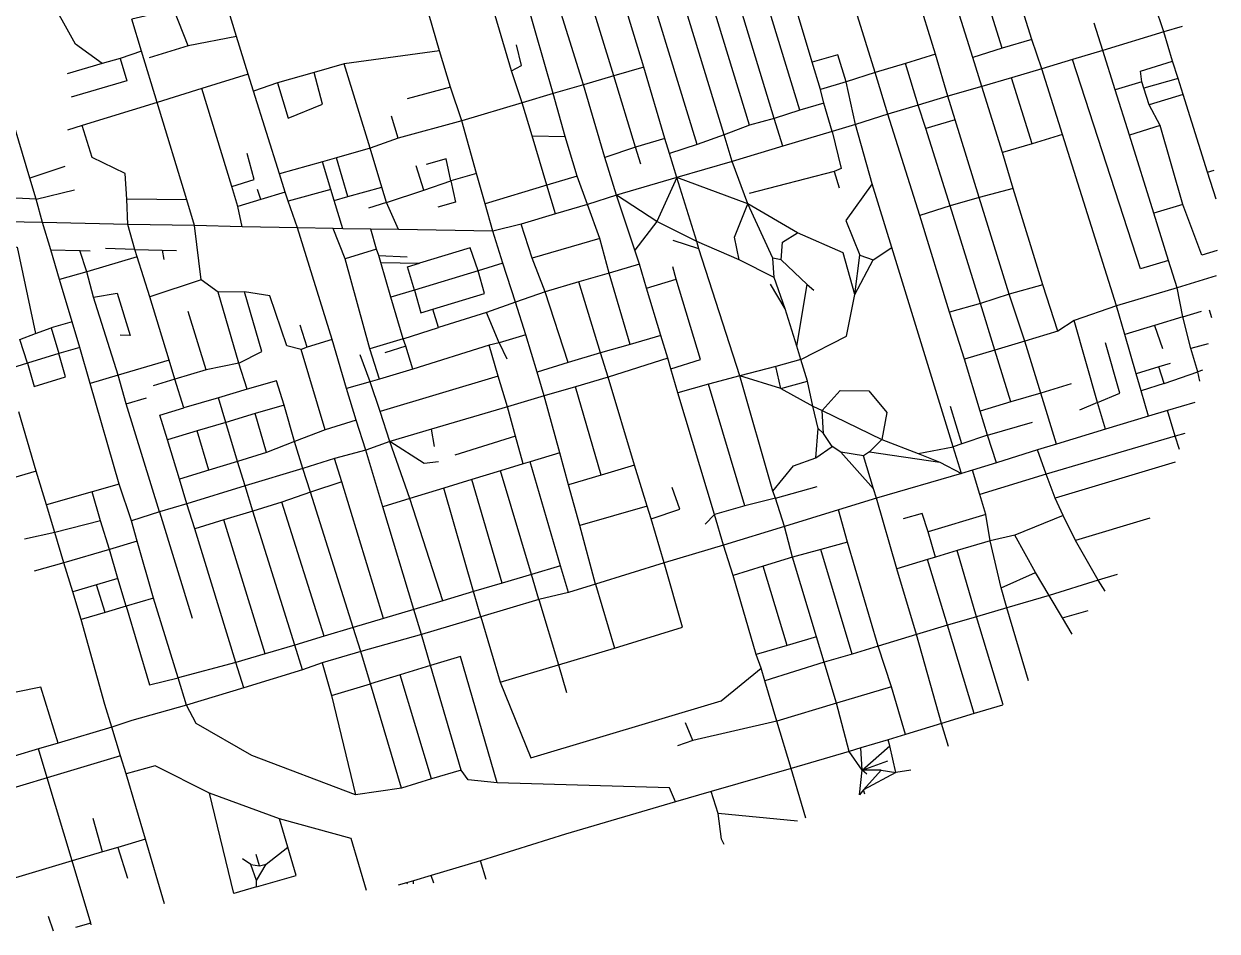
# Model space of a CAD drawing. Header units: metres. Extents: x 624640 to 628529, y 4832955 to 4835276.
# Drawn here: x 626597 to 628529, y 4833005 to 4834474 of the extents above; entities that cross this region are included whole.
import ezdxf

# ---------------------------------------------------------------- set-up
doc = ezdxf.new("R2010")
doc.units = ezdxf.units.M

msp = doc.modelspace()

# ---------------------------------------------------------------- linework, layer by layer
at = {"layer": 'ROADS'}
for points in [[(628181.1, 4834434.1), (628068.7, 4834793.8)], [(627771.7, 4834309.7), (627641.8, 4834735)], [(627811.7, 4834320.6), (627688.8, 4834725.3)], [(627853.4, 4834334), (627736.8, 4834715.6)], [(627730.6, 4834294.1), (627625.5, 4834638.3)], [(627600.8, 4834403.8), (627536.3, 4834616.1)], [(627687.1, 4834278.2), (627580.8, 4834625.2)], [(628229, 4834448.5), (628173, 4834627.2)], [(627552.3, 4834389.5), (627486, 4834605.6)], [(628133.3, 4834419.5), (628077.6, 4834596.1)], [(627873.5, 4834411.5), (627824.1, 4834576)], [(626724.2, 4834409.4), (626681, 4834440.7), (626635.6, 4834522.7)], [(627503.2, 4834375), (627453.5, 4834534.3)], [(628072.9, 4834424.4), (628042.2, 4834524.3)], [(626863.2, 4834438.3), (626839.9, 4834496.8), (626772.1, 4834481.1)], [(626941.6, 4834453.2), (626925.4, 4834506.2)], [(627386.4, 4834397.5), (627352.9, 4834510.9)], [(627454.3, 4834361), (627410.4, 4834513.4)], [(628442.4, 4834460.8), (628428.1, 4834504.2)], [(626787.8, 4834429.3), (626772.1, 4834481.1)], [(627270.3, 4834430), (627253.3, 4834488)], [(627975.1, 4834394.8), (627944.2, 4834495.2)], [(626606.7, 4834223.9), (626532.6, 4834472.4)], [(628343.8, 4834430.8), (628329.8, 4834474.9)], [(628442.4, 4834460.8), (628343.8, 4834430.8)], [(628472, 4834469.3), (628442.4, 4834460.8)], [(628456.8, 4834413.5), (628442.4, 4834460.8)], [(626863.2, 4834438.3), (626800.2, 4834418.8)], [(626941.6, 4834453.2), (626863.2, 4834438.3)], [(626960.5, 4834392.3), (626941.6, 4834453.2)], [(627386.4, 4834397.5), (627402.6, 4834406.3), (627394.9, 4834439.8)], [(628229, 4834448.5), (628181.1, 4834434.1)], [(628245, 4834401), (628229, 4834448.5)], [(626787.8, 4834429.3), (626752.9, 4834417.8)], [(626813.3, 4834346.6), (626787.8, 4834429.3)], [(627270.3, 4834430), (627115.8, 4834409)], [(627288, 4834371), (627270.3, 4834430)], [(627928.3, 4834380.1), (627914.7, 4834423.4), (627873.5, 4834411.5)], [(628072.9, 4834424.4), (628024.5, 4834409.8)], [(628092.7, 4834356.9), (628072.9, 4834424.4)], [(628181.1, 4834434.1), (628133.3, 4834419.5)], [(628147.7, 4834372.5), (628133.3, 4834419.5)], [(628343.8, 4834430.8), (628294.5, 4834415.9)], [(628363.7, 4834366.8), (628343.8, 4834430.8)], [(626724.2, 4834409.4), (626667.5, 4834392.8)], [(626752.9, 4834417.8), (626764, 4834381.3), (626674, 4834355.3)], [(626752.9, 4834417.8), (626724.2, 4834409.4)], [(627115.8, 4834409), (627067.3, 4834395.1)], [(627158.1, 4834272.6), (627115.8, 4834409)], [(627600.8, 4834403.8), (627552.3, 4834389.5)], [(627634.9, 4834287.9), (627600.8, 4834403.8)], [(627886.7, 4834367.4), (627873.5, 4834411.5)], [(628024.5, 4834409.8), (627975.1, 4834394.8)], [(628045, 4834342.3), (628024.5, 4834409.8)], [(628245, 4834401), (628195.9, 4834386.2)], [(628294.5, 4834415.9), (628245, 4834401)], [(628278.4, 4834294.7), (628245, 4834401)], [(628450.4, 4834090.6), (628404.7, 4834077.2), (628294.5, 4834415.9)], [(628407.2, 4834380), (628404.9, 4834396.9), (628456.8, 4834413.5)], [(628465.6, 4834385.5), (628456.8, 4834413.5)], [(626960.5, 4834392.3), (626885.6, 4834369.1)], [(626969.1, 4834364.5), (626960.5, 4834392.3)], [(627007.6, 4834378), (627025, 4834320.8), (627080.9, 4834343.5), (627067.3, 4834395.1)], [(627067.3, 4834395.1), (627007.6, 4834378)], [(627403.9, 4834345.7), (627386.4, 4834397.5)], [(627552.3, 4834389.5), (627503.2, 4834375)], [(627587.5, 4834274), (627552.3, 4834389.5)], [(627928.3, 4834380.1), (627886.7, 4834367.4)], [(627975.1, 4834394.8), (627928.3, 4834380.1)], [(627943.6, 4834310.9), (627928.3, 4834380.1)], [(627995.7, 4834327.4), (627975.1, 4834394.8)], [(628195.9, 4834386.2), (628147.7, 4834372.5)], [(628229.4, 4834279.8), (628195.9, 4834386.2)], [(628407.2, 4834380), (628363.7, 4834366.8)], [(628410.1, 4834369.8), (628407.2, 4834380)], [(628465.6, 4834385.5), (628410.1, 4834369.8)], [(628474, 4834359.2), (628465.6, 4834385.5)], [(626885.6, 4834369.1), (626813.3, 4834346.6)], [(626933.7, 4834210.6), (626885.6, 4834369.1)], [(627007.6, 4834378), (626969.1, 4834364.5)], [(627010.9, 4834230.8), (626969.1, 4834364.5)], [(627288, 4834371), (627217.7, 4834352.3)], [(627306.4, 4834316.9), (627288, 4834371)], [(627454.3, 4834361), (627403.9, 4834345.7)], [(627503.2, 4834375), (627454.3, 4834361)], [(627473.7, 4834291.2), (627454.3, 4834361)], [(627537.5, 4834257.3), (627503.2, 4834375)], [(627892.3, 4834345.3), (627886.7, 4834367.4)], [(628147.7, 4834372.5), (628092.7, 4834356.9)], [(628181.4, 4834265.4), (628147.7, 4834372.5)], [(628387.2, 4834293.7), (628363.7, 4834366.8)], [(628419.1, 4834342.8), (628410.1, 4834369.8)], [(626813.3, 4834346.6), (626691.4, 4834309.1)], [(626861.2, 4834189.1), (626813.3, 4834346.6)], [(627403.9, 4834345.7), (627306.4, 4834316.9)], [(627419.8, 4834292.7), (627403.9, 4834345.7)], [(627892.3, 4834345.3), (627853.4, 4834334)], [(627905.6, 4834299.5), (627892.3, 4834345.3)], [(628045, 4834342.3), (627995.7, 4834327.4)], [(628092.7, 4834356.9), (628045, 4834342.3)], [(628057.2, 4834304.3), (628045, 4834342.3)], [(628104.9, 4834318.5), (628092.7, 4834356.9)], [(628474, 4834359.2), (628419.1, 4834342.8)], [(628436.8, 4834309.3), (628419.1, 4834342.8)], [(628513.5, 4834233.6), (628474, 4834359.2)], [(627203.1, 4834288.7), (627192.4, 4834324.1)], [(627853.4, 4834334), (627811.7, 4834320.6)], [(627995.7, 4834327.4), (627943.6, 4834310.9)], [(628047.5, 4834163.5), (627995.7, 4834327.4)], [(626691.4, 4834309.1), (626667.8, 4834301.6)], [(626763.9, 4834189.8), (626761.2, 4834231.3), (626707.9, 4834257.4), (626691.4, 4834309.1)], [(627306.4, 4834316.9), (627203.1, 4834288.7)], [(627329.9, 4834231.5), (627306.4, 4834316.9)], [(627771.7, 4834309.7), (627730.6, 4834294.1)], [(627811.7, 4834320.6), (627771.7, 4834309.7)], [(627825.7, 4834275.6), (627811.7, 4834320.6)], [(627943.6, 4834310.9), (627905.6, 4834299.5)], [(627970.3, 4834214.8), (627943.6, 4834310.9)], [(628104.9, 4834318.5), (628057.2, 4834304.3)], [(628096.8, 4834179), (628057.2, 4834304.3)], [(628143.9, 4834192.6), (628104.9, 4834318.5)], [(628436.8, 4834309.3), (628387.2, 4834293.7)], [(628473.5, 4834181.1), (628436.8, 4834309.3)], [(627203.1, 4834288.7), (627158.1, 4834272.6)], [(627443.7, 4834212.5), (627419.8, 4834292.7)], [(627419.8, 4834292.7), (627473.7, 4834291.2)], [(627492.9, 4834227.3), (627473.7, 4834291.2)], [(627634.9, 4834287.9), (627587.5, 4834274)], [(627642.3, 4834264), (627634.9, 4834287.9)], [(627730.6, 4834294.1), (627687.1, 4834278.2)], [(627743.6, 4834251.2), (627730.6, 4834294.1)], [(627905.6, 4834299.5), (627825.7, 4834275.6)], [(627905.6, 4834299.5), (627920.4, 4834239.5), (627908.8, 4834234.8)], [(628278.4, 4834294.7), (628229.4, 4834279.8)], [(628365.7, 4834017.3), (628278.4, 4834294.7)], [(628426.4, 4834167.2), (628387.2, 4834293.7)], [(627158.1, 4834272.6), (627103.2, 4834256.7)], [(627176.5, 4834209.6), (627158.1, 4834272.6)], [(627587.5, 4834274), (627537.5, 4834257.3)], [(627596, 4834246.4), (627587.5, 4834274)], [(627687.1, 4834278.2), (627642.3, 4834264)], [(627825.7, 4834275.6), (627743.6, 4834251.2)], [(628229.4, 4834279.8), (628181.4, 4834265.4)], [(628198.5, 4834207.1), (628181.4, 4834265.4)], [(626933.7, 4834210.6), (626970.2, 4834221.6), (626958.5, 4834263.7)], [(627080.5, 4834250.3), (627010.9, 4834230.8)], [(627103.2, 4834256.7), (627080.5, 4834250.3)], [(627094.3, 4834205.7), (627080.5, 4834250.3)], [(627121.6, 4834194.2), (627103.2, 4834256.7)], [(627288.6, 4834219.7), (627280.6, 4834255), (627248.7, 4834246.3)], [(627556.6, 4834196.4), (627537.5, 4834257.3)], [(627654.3, 4834225.3), (627642.3, 4834264)], [(627743.6, 4834251.2), (627654.3, 4834225.3)], [(627769.3, 4834182.4), (627743.6, 4834251.2)], [(626663.7, 4834242.8), (626606.7, 4834223.9)], [(627020.1, 4834201.3), (627010.9, 4834230.8)], [(627244.6, 4834204.6), (627232.2, 4834243.8)], [(627329.9, 4834231.5), (627288.6, 4834219.7)], [(627343.9, 4834182.3), (627329.9, 4834231.5)], [(627492.9, 4834227.3), (627443.7, 4834212.5)], [(627509.8, 4834181.5), (627492.9, 4834227.3)], [(627908.8, 4834234.8), (627771.5, 4834199)], [(627908.8, 4834234.8), (627916.8, 4834208.4)], [(628513.5, 4834233.6), (628524, 4834236.7)], [(628527.1, 4834190.1), (628513.5, 4834233.6)], [(626617, 4834189.9), (626606.7, 4834223.9)], [(626943.8, 4834178.1), (626933.7, 4834210.6)], [(627121.6, 4834194.2), (627176.5, 4834209.6)], [(627184.4, 4834184.4), (627176.5, 4834209.6)], [(627244.6, 4834204.6), (627288.6, 4834219.7)], [(627288.6, 4834219.7), (627295.7, 4834185.1), (627267.6, 4834177)], [(627443.7, 4834212.5), (627343.9, 4834182.3)], [(627457.6, 4834166.3), (627443.7, 4834212.5)], [(627654.3, 4834225.3), (627556.6, 4834196.4)], [(627654.3, 4834225.3), (627622.1, 4834153.8)], [(627686.5, 4834121.3), (627654.3, 4834225.3)], [(627769.3, 4834182.4), (627654.3, 4834225.3)], [(627970.3, 4834214.8), (627927.9, 4834155.2), (627950.6, 4834099.3)], [(628002.5, 4834111.6), (627970.3, 4834214.8)], [(628198.5, 4834207.1), (628143.9, 4834192.6)], [(628246.9, 4834051.3), (628198.5, 4834207.1)], [(626617, 4834189.9), (626484.7, 4834196.6)], [(626617, 4834189.9), (626679.2, 4834205.2)], [(626627.4, 4834152.1), (626617, 4834189.9)], [(626861.2, 4834189.1), (626763.9, 4834189.8)], [(626765.7, 4834149.1), (626763.9, 4834189.8)], [(626873.5, 4834147.6), (626861.2, 4834189.1)], [(626980.8, 4834189.2), (626943.8, 4834178.1)], [(626980.8, 4834189.2), (626975.7, 4834205.7)], [(627020.1, 4834201.3), (626980.8, 4834189.2)], [(627025.2, 4834186.5), (627020.1, 4834201.3)], [(627094.3, 4834205.7), (627025.2, 4834186.5)], [(627099.4, 4834187.9), (627094.3, 4834205.7)], [(627099.4, 4834187.9), (627121.6, 4834194.2)], [(627113.4, 4834142.2), (627099.4, 4834187.9)], [(627184.4, 4834184.4), (627244.6, 4834204.6)], [(627556.6, 4834196.4), (627509.8, 4834181.5)], [(627586.1, 4834107.3), (627556.6, 4834196.4)], [(627622.1, 4834153.8), (627556.6, 4834196.4)], [(628143.9, 4834192.6), (628096.8, 4834179)], [(628192.2, 4834036.2), (628143.9, 4834192.6)], [(626950.8, 4834145.3), (626943.8, 4834178.1)], [(627040.4, 4834143.5), (627025.2, 4834186.5)], [(627184.4, 4834184.4), (627155, 4834175.3)], [(627203.8, 4834140.7), (627184.4, 4834184.4)], [(627356.5, 4834138), (627343.9, 4834182.3)], [(627509.8, 4834181.5), (627457.6, 4834166.3)], [(627529.4, 4834126.6), (627509.8, 4834181.5)], [(627755, 4834091.9), (627747.8, 4834128.6), (627769.3, 4834182.4)], [(627809.4, 4834094.3), (627769.3, 4834182.4)], [(627849.4, 4834135.5), (627769.3, 4834182.4)], [(628096.8, 4834179), (628047.5, 4834163.5)], [(628145.6, 4834021.2), (628096.8, 4834179)], [(628473.5, 4834181.1), (628426.4, 4834167.2)], [(628528.9, 4834106.8), (628504, 4834099.5), (628473.5, 4834181.1)], [(626627.4, 4834152.1), (626538.4, 4834153.9)], [(626640.9, 4834108.2), (626627.4, 4834152.1)], [(626765.7, 4834149.1), (626627.4, 4834152.1)], [(626873.5, 4834147.6), (626765.7, 4834149.1)], [(626777.1, 4834108.7), (626765.7, 4834149.1)], [(627402.3, 4834149.5), (627356.5, 4834138)], [(627457.6, 4834166.3), (627402.3, 4834149.5)], [(627420.3, 4834094.4), (627402.3, 4834149.5)], [(627622.1, 4834153.8), (627586.1, 4834107.3)], [(627686.5, 4834121.3), (627622.1, 4834153.8)], [(628095.7, 4834006.9), (628047.5, 4834163.5)], [(628450.4, 4834090.6), (628426.4, 4834167.2)], [(626884.2, 4834059.2), (626873.5, 4834147.6)], [(626950.8, 4834145.3), (626873.5, 4834147.6)], [(627040.4, 4834143.5), (626950.8, 4834145.3)], [(627096.1, 4833962.9), (627040.4, 4834143.5)], [(627098, 4834142.4), (627040.4, 4834143.5)], [(627117.2, 4834093.5), (627098, 4834142.4)], [(627113.4, 4834142.2), (627098, 4834142.4)], [(627158.8, 4834141.3), (627113.4, 4834142.2)], [(627168.3, 4834109.2), (627158.8, 4834141.3)], [(627203.8, 4834140.7), (627158.8, 4834141.3)], [(627356.5, 4834138), (627203.8, 4834140.7)], [(627372.8, 4834086.3), (627356.5, 4834138)], [(627823.1, 4834091.9), (627825.4, 4834120.4), (627849.4, 4834135.5)], [(627942.2, 4834035.5), (627923.3, 4834103.1), (627849.4, 4834135.5)], [(626550.5, 4834112.8), (626586.3, 4834112.3), (626616.3, 4833972.6)], [(626777.1, 4834108.7), (626729.4, 4834110.1)], [(627332.6, 4834074), (627319.8, 4834111), (627237.7, 4834086.5)], [(627529.4, 4834126.6), (627420.3, 4834094.4)], [(627544.7, 4834070.5), (627529.4, 4834126.6)], [(627690.1, 4834109.8), (627648.4, 4834123.3)], [(627755, 4834091.9), (627686.5, 4834121.3)], [(627690.1, 4834109.8), (627686.5, 4834121.3)], [(627756.3, 4833903.9), (627690.1, 4834109.8)], [(627971.8, 4834091.6), (628002.5, 4834111.6)], [(628101.3, 4833789.4), (628002.5, 4834111.6)], [(626655, 4834060), (626640.9, 4834108.2)], [(626640.9, 4834108.2), (626687.7, 4834107.1)], [(626699.1, 4834072.3), (626687.7, 4834107.1)], [(626687.7, 4834107.1), (626704.5, 4834106.3)], [(626780.7, 4834096.8), (626699.1, 4834072.3)], [(626780.7, 4834096.8), (626777.1, 4834108.7)], [(626777.1, 4834108.7), (626821.4, 4834107.3)], [(626801, 4834031.8), (626780.7, 4834096.8)], [(626821.4, 4834107.3), (626823.9, 4834092.5)], [(626821.4, 4834107.3), (626844.2, 4834106.8)], [(627168.3, 4834109.2), (627117.2, 4834093.5)], [(627157.3, 4833948), (627117.2, 4834093.5)], [(627171.6, 4834098.8), (627168.3, 4834109.2)], [(627175.1, 4834087.3), (627171.6, 4834098.8)], [(627171.6, 4834098.8), (627217.5, 4834096.8)], [(627441.2, 4834039.9), (627420.3, 4834094.4)], [(627593.6, 4834084.8), (627586.1, 4834107.3)], [(627811.6, 4834063.2), (627755, 4834091.9)], [(627811.6, 4834063.2), (627809.4, 4834094.3)], [(627823.1, 4834091.9), (627809.4, 4834094.3)], [(627865.4, 4834051.7), (627823.1, 4834091.9)], [(627942.2, 4834035.5), (627950.6, 4834099.3)], [(627942.2, 4834035.5), (627971.8, 4834091.6)], [(627950.6, 4834099.3), (627971.8, 4834091.6)], [(628464.1, 4834046.7), (628450.4, 4834090.6)], [(626699.1, 4834072.3), (626655, 4834060)], [(626710.2, 4834031.4), (626699.1, 4834072.3)], [(627191.4, 4834031.5), (627175.1, 4834087.3)], [(627175.1, 4834087.3), (627237.7, 4834086.5)], [(627229.6, 4834042.7), (627218.1, 4834080.5), (627237.7, 4834086.5)], [(627332.6, 4834074), (627229.6, 4834042.7)], [(627259.4, 4834011.8), (627343.1, 4834037.5), (627332.6, 4834074)], [(627372.8, 4834086.3), (627332.6, 4834074)], [(627393, 4834023.5), (627372.8, 4834086.3)], [(627593.6, 4834084.8), (627544.7, 4834070.5)], [(627605.3, 4834045.9), (627593.6, 4834084.8)], [(627653.3, 4834060.8), (627647.6, 4834080.3)], [(626675.5, 4833991.5), (626655, 4834060)], [(626884.2, 4834059.2), (626801, 4834031.8)], [(626911.7, 4834039.7), (626884.2, 4834059.2)], [(627495.7, 4834056), (627441.2, 4834039.9)], [(627544.7, 4834070.5), (627495.7, 4834056)], [(627530.9, 4833941.1), (627495.7, 4834056)], [(627578.7, 4833954.7), (627544.7, 4834070.5)], [(627605.3, 4834045.9), (627653.3, 4834060.8)], [(627644.6, 4833915.5), (627692.4, 4833930.6), (627653.3, 4834060.8)], [(627829.4, 4834012.6), (627805.9, 4834052.3)], [(627829.4, 4834012.6), (627811.6, 4834063.2)], [(627848.7, 4833952), (627865.4, 4834051.7)], [(627865.4, 4834051.7), (627875.8, 4834042.6)], [(628527.1, 4834065.7), (628464.1, 4834046.7)], [(626710.2, 4834031.4), (626748.3, 4834037.7), (626769.5, 4833969.3), (626752.9, 4833969.8)], [(626954.4, 4834039.8), (626911.7, 4834039.7)], [(626945.1, 4833924.6), (626911.7, 4834039.7)], [(626945.1, 4833924.6), (626982.7, 4833943.6), (626954.4, 4834039.8)], [(627046.1, 4833946.7), (627023, 4833952.7), (626995.6, 4834033.7), (626954.4, 4834039.8)], [(627229.6, 4834042.7), (627191.4, 4834031.5)], [(627229.6, 4834042.7), (627240, 4834005.8), (627259.4, 4834011.8)], [(627441.2, 4834039.9), (627393, 4834023.5)], [(627478.5, 4833925.6), (627441.2, 4834039.9)], [(627628.4, 4833969.5), (627605.3, 4834045.9)], [(627855.1, 4833930.8), (627929.1, 4833968.1), (627942.2, 4834035.5)], [(628192.2, 4834036.2), (628145.6, 4834021.2)], [(628246.9, 4834051.3), (628192.2, 4834036.2)], [(628217.7, 4833960.2), (628192.2, 4834036.2)], [(628271.2, 4833976.3), (628246.9, 4834051.3)], [(628464.1, 4834046.7), (628365.7, 4834017.3)], [(628473.1, 4833999.4), (628464.1, 4834046.7)], [(626749.9, 4833905), (626710.2, 4834031.4)], [(626832.3, 4833929.6), (626801, 4834031.8)], [(627211.5, 4833964.1), (627191.4, 4834031.5)], [(627393, 4834023.5), (627346.4, 4834006.7)], [(627409.9, 4833970.5), (627393, 4834023.5)], [(628145.6, 4834021.2), (628095.7, 4834006.9)], [(628169.1, 4833945.4), (628145.6, 4834021.2)], [(628365.7, 4834017.3), (628297.3, 4833993.4)], [(628379.4, 4833971.2), (628365.7, 4834017.3)], [(626892.4, 4833913.6), (626863.2, 4834008.2)], [(627268.3, 4833982.1), (627259.4, 4834011.8)], [(627346.4, 4834006.7), (627268.3, 4833982.1)], [(627366.8, 4833957.6), (627346.4, 4834006.7)], [(627848.7, 4833952), (627829.4, 4834012.6)], [(628119.9, 4833930.9), (628095.7, 4834006.9)], [(628473.1, 4833999.4), (628427.4, 4833985.3)], [(628473.1, 4833999.4), (628503.6, 4834008.5)], [(628486.5, 4833948.6), (628473.1, 4833999.4)], [(628520.2, 4833997.8), (628516.6, 4834010.2)], [(626616.3, 4833972.6), (626641.7, 4833981.6)], [(626675.5, 4833991.5), (626641.7, 4833981.6)], [(626641.7, 4833981.6), (626654, 4833940.1)], [(626687.6, 4833949.9), (626675.5, 4833991.5)], [(627055.8, 4833950.4), (627044.6, 4833986.3)], [(627211.5, 4833964.1), (627268.3, 4833982.1)], [(628271.2, 4833976.3), (628217.7, 4833960.2)], [(628297.3, 4833993.4), (628271.2, 4833976.3)], [(628335.4, 4833861.2), (628297.3, 4833993.4)], [(628427.4, 4833985.3), (628379.4, 4833971.2)], [(628427.4, 4833985.3), (628440.2, 4833948.5)], [(626602.9, 4833924.5), (626590.7, 4833962.8), (626616.3, 4833972.6)], [(627096.1, 4833962.9), (627055.8, 4833950.4)], [(627119.7, 4833883.6), (627096.1, 4833962.9)], [(627211.5, 4833964.1), (627157.3, 4833948)], [(627215.4, 4833952.2), (627211.5, 4833964.1)], [(627366.8, 4833957.6), (627350.3, 4833953.6)], [(627409.9, 4833970.5), (627366.8, 4833957.6)], [(627366.8, 4833957.6), (627378.8, 4833931.4)], [(627428.2, 4833910.3), (627409.9, 4833970.5)], [(627628.4, 4833969.5), (627578.7, 4833954.7)], [(627639.5, 4833932.7), (627628.4, 4833969.5)], [(628217.7, 4833960.2), (628169.1, 4833945.4)], [(628243.4, 4833876.1), (628217.7, 4833960.2)], [(628335.4, 4833861.2), (628371.6, 4833876.1), (628348.2, 4833957.5)], [(628397.7, 4833907.4), (628379.4, 4833971.2)], [(628514.3, 4833955.8), (628486.5, 4833948.6)], [(626602.9, 4833924.5), (626614, 4833887.1), (626664.5, 4833902.4), (626654, 4833940.1)], [(626654, 4833940.1), (626602.9, 4833924.5)], [(626687.6, 4833949.9), (626654, 4833940.1)], [(626704.6, 4833891.6), (626687.6, 4833949.9)], [(627055.8, 4833950.4), (627046.1, 4833946.7)], [(627084.8, 4833816.6), (627046.1, 4833946.7)], [(627157.8, 4833894.4), (627141.7, 4833938.3)], [(627172.9, 4833898.8), (627157.3, 4833948)], [(627215.4, 4833952.2), (627181.6, 4833941.5)], [(627227, 4833915), (627215.4, 4833952.2)], [(627350.3, 4833953.6), (627227, 4833915)], [(627365.2, 4833903.5), (627350.3, 4833953.6)], [(627530.9, 4833941.1), (627478.5, 4833925.6)], [(627578.7, 4833954.7), (627530.9, 4833941.1)], [(627542.9, 4833902.1), (627530.9, 4833941.1)], [(627855.1, 4833930.8), (627848.7, 4833952)], [(628169.1, 4833945.4), (628119.9, 4833930.9)], [(628195.1, 4833862.1), (628169.1, 4833945.4)], [(628497.8, 4833910.6), (628486.5, 4833948.6)], [(626602.9, 4833924.5), (626568.6, 4833913.8)], [(626832.3, 4833929.6), (626749.9, 4833905)], [(626841.6, 4833898.5), (626832.3, 4833929.6)], [(626945.1, 4833924.6), (626892.4, 4833913.6)], [(626958.8, 4833882.7), (626945.1, 4833924.6)], [(627478.5, 4833925.6), (627428.2, 4833910.3)], [(627639.5, 4833932.7), (627542.9, 4833902.1)], [(627644.6, 4833915.5), (627639.5, 4833932.7)], [(627814.7, 4833919.3), (627756.3, 4833903.9)], [(627855.1, 4833930.8), (627814.7, 4833919.3)], [(627822.7, 4833883.7), (627814.7, 4833919.3)], [(627865.5, 4833895.5), (627855.1, 4833930.8)], [(628145.5, 4833846.8), (628119.9, 4833930.9)], [(628434.6, 4833918.8), (628397.7, 4833907.4)], [(628453, 4833924.3), (628434.6, 4833918.8)], [(628442.9, 4833891.6), (628434.6, 4833918.8)], [(626749.9, 4833905), (626704.6, 4833891.6)], [(626763, 4833858.6), (626749.9, 4833905)], [(626841.6, 4833898.5), (626806.5, 4833887.8)], [(626892.4, 4833913.6), (626841.6, 4833898.5)], [(626856.2, 4833852.1), (626841.6, 4833898.5)], [(627172.9, 4833898.8), (627157.8, 4833894.4)], [(627227, 4833915), (627172.9, 4833898.8)], [(627365.2, 4833903.5), (627174.2, 4833846.5)], [(627380, 4833854.1), (627365.2, 4833903.5)], [(627439.3, 4833871.6), (627428.2, 4833910.3)], [(627542.9, 4833902.1), (627490.3, 4833886.5)], [(627585.6, 4833759.5), (627542.9, 4833902.1)], [(627656.1, 4833876.5), (627644.6, 4833915.5)], [(627756.3, 4833903.9), (627705.3, 4833890.4)], [(627809.7, 4833717.7), (627756.3, 4833903.9)], [(627822.7, 4833883.7), (627756.3, 4833903.9)], [(628405.7, 4833879.8), (628397.7, 4833907.4)], [(628442.9, 4833891.6), (628497.8, 4833910.6)], [(628505.3, 4833913.1), (628497.8, 4833910.6)], [(628501.1, 4833895.6), (628497.8, 4833910.6)], [(626751.6, 4833728.9), (626704.6, 4833891.6)], [(626958.8, 4833882.7), (626912.2, 4833868.4)], [(627018.7, 4833856.7), (627006, 4833896), (626958.8, 4833882.7)], [(627157.8, 4833894.4), (627119.7, 4833883.6)], [(627135.4, 4833832.5), (627119.7, 4833883.6)], [(627174.2, 4833846.5), (627157.8, 4833894.4)], [(627490.3, 4833886.5), (627439.3, 4833871.6)], [(627531.8, 4833743.2), (627490.3, 4833886.5)], [(627705.3, 4833890.4), (627656.1, 4833876.5)], [(627764.4, 4833693.7), (627705.3, 4833890.4)], [(627822.7, 4833883.7), (627865.5, 4833895.5)], [(627822.7, 4833883.7), (627874.4, 4833855.2)], [(627874.4, 4833855.2), (627865.5, 4833895.5)], [(627889.6, 4833847.8), (627918.9, 4833880.6), (627965, 4833879.9), (627994.4, 4833844.5), (627986.1, 4833801)], [(628292.4, 4833891.4), (628243.4, 4833876.1)], [(628442.9, 4833891.6), (628405.7, 4833879.8)], [(628417.7, 4833839.1), (628405.7, 4833879.8)], [(626763, 4833858.6), (626795.9, 4833868.6)], [(626816.9, 4833684.1), (626763, 4833858.6)], [(626912.2, 4833868.4), (626856.2, 4833852.1)], [(626924.4, 4833828.8), (626912.2, 4833868.4)], [(627439.3, 4833871.6), (627380, 4833854.1)], [(627464.6, 4833779.6), (627439.3, 4833871.6)], [(627715.4, 4833679.5), (627656.1, 4833876.5)], [(628195.1, 4833862.1), (628145.5, 4833846.8)], [(628243.4, 4833876.1), (628195.1, 4833862.1)], [(628268.8, 4833793.7), (628243.4, 4833876.1)], [(628335.4, 4833861.2), (628306.1, 4833848.7)], [(628348.1, 4833817.8), (628335.4, 4833861.2)], [(628492.8, 4833861), (628448.5, 4833847.8)], [(626617.2, 4833749.7), (626588.9, 4833845.6)], [(626829.7, 4833800.6), (626817.5, 4833840.4), (626856.2, 4833852.1)], [(626971.8, 4833842.9), (626924.4, 4833828.8)], [(627018.7, 4833856.7), (626971.8, 4833842.9)], [(626990.1, 4833779.8), (626971.8, 4833842.9)], [(627035.6, 4833797.8), (627018.7, 4833856.7)], [(627189.6, 4833797.7), (627174.2, 4833846.5)], [(627380, 4833854.1), (627257.2, 4833817.7)], [(627393.1, 4833806.3), (627380, 4833854.1)], [(627883, 4833818.8), (627874.4, 4833855.2)], [(627874.4, 4833855.2), (627889.6, 4833847.8)], [(627889.6, 4833847.8), (627986.1, 4833801)], [(627891.8, 4833810.8), (627889.6, 4833847.8)], [(628115.7, 4833794.2), (628097.4, 4833854.6)], [(628157.3, 4833807.9), (628145.5, 4833846.8)], [(628448.5, 4833847.8), (628417.7, 4833839.1)], [(628461.1, 4833806.2), (628448.5, 4833847.8)], [(626924.4, 4833828.8), (626877.6, 4833815.2)], [(626943.2, 4833765.6), (626924.4, 4833828.8)], [(627135.4, 4833832.5), (627084.8, 4833816.6)], [(627150.6, 4833784), (627135.4, 4833832.5)], [(628157.3, 4833807.9), (628229.9, 4833828.9)], [(628417.7, 4833839.1), (628348.1, 4833817.8)], [(626877.6, 4833815.2), (626829.7, 4833800.6)], [(626849.1, 4833737), (626829.7, 4833800.6)], [(626896.9, 4833751.7), (626877.6, 4833815.2)], [(627084.8, 4833816.6), (627035.6, 4833797.8)], [(627257.2, 4833817.7), (627189.6, 4833797.7)], [(627261.9, 4833789.6), (627257.2, 4833817.7)], [(627393.1, 4833806.3), (627295.1, 4833775.7)], [(627405.3, 4833761.5), (627393.1, 4833806.3)], [(627879.4, 4833771.2), (627883, 4833818.8)], [(627891.8, 4833810.8), (627883, 4833818.8)], [(627905.5, 4833789.6), (627891.8, 4833810.8)], [(627986.1, 4833801), (627965.9, 4833780.9)], [(627986.1, 4833801), (628045, 4833778.5)], [(628157.3, 4833807.9), (628115.7, 4833794.2)], [(628171.6, 4833763.4), (628157.3, 4833807.9)], [(628461.1, 4833806.2), (628252, 4833745.2)], [(628348.1, 4833817.8), (628268.8, 4833793.7)], [(628476.8, 4833810.9), (628461.1, 4833806.2)], [(628467.8, 4833785.1), (628461.1, 4833806.2)], [(627035.6, 4833797.8), (626990.1, 4833779.8)], [(627049.1, 4833754), (627035.6, 4833797.8)], [(627150.6, 4833784), (627100.3, 4833770.3)], [(627189.6, 4833797.7), (627150.6, 4833784)], [(627178.1, 4833692.3), (627150.6, 4833784)], [(627221.9, 4833705.5), (627189.6, 4833797.7)], [(627268.4, 4833764.9), (627245.2, 4833762), (627189.6, 4833797.7)], [(627879.4, 4833771.2), (627905.5, 4833789.6)], [(627919.8, 4833780.7), (627905.5, 4833789.6)], [(628045, 4833778.5), (628101.3, 4833789.4)], [(628115.7, 4833794.2), (628101.3, 4833789.4)], [(628114.8, 4833746.1), (628101.3, 4833789.4)], [(628238.3, 4833784.4), (628171.6, 4833763.4)], [(628268.8, 4833793.7), (628238.3, 4833784.4)], [(628252, 4833745.2), (628238.3, 4833784.4)], [(626943.2, 4833765.6), (626896.9, 4833751.7)], [(626990.1, 4833779.8), (626943.2, 4833765.6)], [(626955.7, 4833726), (626943.2, 4833765.6)], [(627100.3, 4833770.3), (627049.1, 4833754)], [(627112.2, 4833732.7), (627100.3, 4833770.3)], [(627416.7, 4833765), (627405.3, 4833761.5)], [(627464.6, 4833779.6), (627416.7, 4833765)], [(627466.2, 4833596.8), (627416.7, 4833765)], [(627479.1, 4833727.9), (627464.6, 4833779.6)], [(627809.7, 4833717.7), (627843.3, 4833758.3), (627879.4, 4833771.2)], [(627919.8, 4833780.7), (627972.8, 4833721.4)], [(627956.4, 4833774.9), (627919.8, 4833780.7)], [(627965.9, 4833780.9), (627956.4, 4833774.9)], [(627972.8, 4833721.4), (627956.4, 4833774.9)], [(627965.9, 4833780.9), (628080.2, 4833764.3)], [(628045, 4833778.5), (628080.2, 4833764.3)], [(628080.2, 4833764.3), (628114.8, 4833746.1)], [(628171.6, 4833763.4), (628133, 4833751.4)], [(628460.7, 4833764.6), (628266.9, 4833705.9)], [(626617.2, 4833749.7), (626580.6, 4833738.8)], [(626633.7, 4833695.3), (626617.2, 4833749.7)], [(626896.9, 4833751.7), (626849.1, 4833737)], [(627049.1, 4833754), (626955.7, 4833726)], [(627061, 4833715.6), (627049.1, 4833754)], [(627368.9, 4833750.4), (627322.6, 4833736.6)], [(627405.3, 4833761.5), (627368.9, 4833750.4)], [(627418.9, 4833582.6), (627368.9, 4833750.4)], [(627531.8, 4833743.2), (627479.1, 4833727.9)], [(627585.6, 4833759.5), (627531.8, 4833743.2)], [(627606.3, 4833693.2), (627585.6, 4833759.5)], [(628114.8, 4833746.1), (627977.5, 4833706.4)], [(628133, 4833751.4), (628114.8, 4833746.1)], [(628144.7, 4833712.2), (628133, 4833751.4)], [(628252, 4833745.2), (628144.7, 4833712.2)], [(628266.9, 4833705.9), (628252, 4833745.2)], [(626751.6, 4833728.9), (626707.7, 4833716.4)], [(626771.7, 4833669.6), (626751.6, 4833728.9)], [(626861.3, 4833696.9), (626849.1, 4833737)], [(626955.7, 4833726), (626861.3, 4833696.9)], [(626968.1, 4833685.1), (626955.7, 4833726)], [(627112.2, 4833732.7), (627061, 4833715.6)], [(627179.2, 4833511.2), (627112.2, 4833732.7)], [(627322.6, 4833736.6), (627277.1, 4833722.3)], [(627371.5, 4833568.5), (627322.6, 4833736.6)], [(627497.3, 4833661.8), (627479.1, 4833727.9)], [(627612.6, 4833672.9), (627659.2, 4833688.5), (627646.9, 4833723.6)], [(627813.9, 4833706.4), (627881.3, 4833724.9)], [(626707.7, 4833716.4), (626633.7, 4833695.3)], [(626721.3, 4833669.6), (626707.7, 4833716.4)], [(627061, 4833715.6), (627014.9, 4833699.4)], [(627130.4, 4833496.7), (627061, 4833715.6)], [(627221.9, 4833705.5), (627178.1, 4833692.3)], [(627277.1, 4833722.3), (627221.9, 4833705.5)], [(627275.6, 4833539.9), (627221.9, 4833705.5)], [(627325.1, 4833554.9), (627277.1, 4833722.3)], [(627813.9, 4833706.4), (627764.4, 4833693.7)], [(627813.9, 4833706.4), (627809.7, 4833717.7)], [(627828.8, 4833660.3), (627813.9, 4833706.4)], [(627977.5, 4833706.4), (627915.7, 4833687.3)], [(627977.5, 4833706.4), (627972.8, 4833721.4)], [(628010.3, 4833591.9), (627977.5, 4833706.4)], [(628154.6, 4833679.6), (628144.7, 4833712.2)], [(628279.4, 4833678), (628266.9, 4833705.9)], [(626647.2, 4833650.7), (626633.7, 4833695.3)], [(626861.3, 4833696.9), (626816.9, 4833684.1)], [(626873.8, 4833656.7), (626861.3, 4833696.9)], [(626968.1, 4833685.1), (626921.1, 4833671.2)], [(627014.9, 4833699.4), (626968.1, 4833685.1)], [(627036.1, 4833468.4), (626968.1, 4833685.1)], [(627083.3, 4833483), (627014.9, 4833699.4)], [(627228.6, 4833525.9), (627178.1, 4833692.3)], [(627606.3, 4833693.2), (627497.3, 4833661.8)], [(627612.6, 4833672.9), (627606.3, 4833693.2)], [(627764.4, 4833693.7), (627715.4, 4833679.5)], [(627915.7, 4833687.3), (627828.8, 4833660.3)], [(627930.3, 4833635.2), (627915.7, 4833687.3)], [(626721.3, 4833669.6), (626647.2, 4833650.7)], [(626735.7, 4833623.1), (626721.3, 4833669.6)], [(626816.9, 4833684.1), (626771.7, 4833669.6)], [(626780.9, 4833636.6), (626771.7, 4833669.6)], [(626816.9, 4833684.1), (626869.9, 4833512)], [(626921.1, 4833671.2), (626873.8, 4833656.7)], [(626987.7, 4833454.1), (626921.1, 4833671.2)], [(627633.7, 4833601.7), (627612.6, 4833672.9)], [(627715.4, 4833679.5), (627700, 4833664.3)], [(627730, 4833630.3), (627715.4, 4833679.5)], [(628060.9, 4833651.5), (628051.4, 4833681.4), (628020.6, 4833672.8)], [(628154.6, 4833679.6), (628060.9, 4833651.5)], [(628161.7, 4833637.3), (628154.6, 4833679.6)], [(628279.4, 4833678), (628201.2, 4833646)], [(628299.6, 4833637.4), (628279.4, 4833678)], [(628419.8, 4833673.6), (628299.6, 4833637.4)], [(626647.2, 4833650.7), (626598.5, 4833639.8)], [(626662.2, 4833601.4), (626647.2, 4833650.7)], [(626940.6, 4833440.1), (626873.8, 4833656.7)], [(627522.8, 4833566.8), (627497.3, 4833661.8)], [(627828.8, 4833660.3), (627730, 4833630.3)], [(627841.5, 4833610.6), (627828.8, 4833660.3)], [(628073, 4833610.7), (628060.9, 4833651.5)], [(626780.9, 4833636.6), (626735.7, 4833623.1)], [(626807.1, 4833544.4), (626780.9, 4833636.6)], [(627730, 4833630.3), (627633.7, 4833601.7)], [(627745.2, 4833580.9), (627730, 4833630.3)], [(627930.3, 4833635.2), (627887.6, 4833623.3)], [(627980.2, 4833466.9), (627930.3, 4833635.2)], [(628161.7, 4833637.3), (628108.2, 4833621.3)], [(628201.2, 4833646), (628161.7, 4833637.3)], [(628179.3, 4833561.3), (628161.7, 4833637.3)], [(628234.7, 4833585.7), (628201.2, 4833646)], [(628336.2, 4833573.4), (628299.6, 4833637.4)], [(626735.7, 4833623.1), (626662.2, 4833601.4)], [(626749.1, 4833576.4), (626735.7, 4833623.1)], [(627841.5, 4833610.6), (627794.2, 4833596)], [(627887.6, 4833623.3), (627841.5, 4833610.6)], [(627880.3, 4833481.7), (627841.5, 4833610.6)], [(627938, 4833453.8), (627887.6, 4833623.3)], [(628073, 4833610.7), (628059.8, 4833606.7)], [(628108.2, 4833621.3), (628073, 4833610.7)], [(628139.4, 4833514.3), (628108.2, 4833621.3)], [(626662.2, 4833601.4), (626613.9, 4833587.8)], [(626676.3, 4833554.7), (626662.2, 4833601.4)], [(627466.2, 4833596.8), (627418.9, 4833582.6)], [(627478.8, 4833553.6), (627466.2, 4833596.8)], [(627633.7, 4833601.7), (627522.8, 4833566.8)], [(627553.6, 4833463.5), (627663.6, 4833497.5), (627633.7, 4833601.7)], [(627794.2, 4833596), (627745.2, 4833580.9)], [(627833.1, 4833467.9), (627794.2, 4833596)], [(628059.8, 4833606.7), (628010.3, 4833591.9)], [(628042.2, 4833485.3), (628010.3, 4833591.9)], [(628092.3, 4833500.4), (628059.8, 4833606.7)], [(626749.1, 4833576.4), (626714.6, 4833566.1)], [(626762.9, 4833531.1), (626749.1, 4833576.4)], [(627418.9, 4833582.6), (627371.5, 4833568.5)], [(627431, 4833542.3), (627418.9, 4833582.6)], [(627782.9, 4833453.3), (627745.2, 4833580.9)], [(628179.3, 4833561.3), (628234.7, 4833585.7)], [(628256.8, 4833548.6), (628234.7, 4833585.7)], [(628336.2, 4833573.4), (628256.8, 4833548.6)], [(628366.8, 4833582.4), (628336.2, 4833573.4)], [(628347.7, 4833555.7), (628336.2, 4833573.4)], [(626714.6, 4833566.1), (626676.3, 4833554.7)], [(626689.9, 4833509.6), (626676.3, 4833554.7)], [(626728.8, 4833520.9), (626714.6, 4833566.1)], [(627325.1, 4833554.9), (627275.6, 4833539.9)], [(627371.5, 4833568.5), (627325.1, 4833554.9)], [(627336.8, 4833514.2), (627325.1, 4833554.9)], [(627478.8, 4833553.6), (627431, 4833542.3)], [(627522.8, 4833566.8), (627478.8, 4833553.6)], [(627522.8, 4833566.8), (627553.6, 4833463.5)], [(628188.7, 4833528.5), (628179.3, 4833561.3)], [(626762.9, 4833531.1), (626728.8, 4833520.9)], [(626807.1, 4833544.4), (626762.9, 4833531.1)], [(626762.9, 4833531.1), (626800.5, 4833404.1), (626847.3, 4833415.3)], [(626847.3, 4833415.3), (626807.1, 4833544.4)], [(627275.6, 4833539.9), (627228.6, 4833525.9)], [(627431, 4833542.3), (627336.8, 4833514.2)], [(627431, 4833542.3), (627462.8, 4833436.5)], [(628256.8, 4833548.6), (628188.7, 4833528.5)], [(628278.6, 4833512.3), (628256.8, 4833548.6)], [(626728.8, 4833520.9), (626689.9, 4833509.6)], [(627179.2, 4833511.2), (627130.4, 4833496.7)], [(627228.6, 4833525.9), (627179.2, 4833511.2)], [(627240.9, 4833485.6), (627228.6, 4833525.9)], [(627336.8, 4833514.2), (627240.9, 4833485.6)], [(627336.8, 4833514.2), (627368.3, 4833408.6)], [(628139.4, 4833514.3), (628092.3, 4833500.4)], [(628188.7, 4833528.5), (628139.4, 4833514.3)], [(628182.4, 4833371.9), (628139.4, 4833514.3)], [(628223.6, 4833410.7), (628188.7, 4833528.5)], [(628278.6, 4833512.3), (628320, 4833524.6)], [(628294.4, 4833486.2), (628278.6, 4833512.3)], [(626728.1, 4833372.5), (626689.9, 4833509.6)], [(627130.4, 4833496.7), (627083.3, 4833483)], [(627142.6, 4833458.1), (627130.4, 4833496.7)], [(628092.3, 4833500.4), (628042.2, 4833485.3)], [(628135.7, 4833357.5), (628092.3, 4833500.4)], [(627083.3, 4833483), (627036.1, 4833468.4)], [(627240.9, 4833485.6), (627142.6, 4833458.1)], [(627255.7, 4833435.5), (627240.9, 4833485.6)], [(627880.3, 4833481.7), (627833.1, 4833467.9)], [(627892.8, 4833440.5), (627880.3, 4833481.7)], [(628042.2, 4833485.3), (627980.2, 4833466.9)], [(628082.6, 4833341.7), (628042.2, 4833485.3)], [(626987.7, 4833454.1), (626940.6, 4833440.1)], [(627036.1, 4833468.4), (626987.7, 4833454.1)], [(627048.4, 4833428.4), (627036.1, 4833468.4)], [(627142.6, 4833458.1), (627079.9, 4833439.7)], [(627158.2, 4833405.8), (627142.6, 4833458.1)], [(627462.8, 4833436.5), (627553.6, 4833463.5)], [(627833.1, 4833467.9), (627782.9, 4833453.3)], [(627790.5, 4833431.3), (627782.9, 4833453.3)], [(627938, 4833453.8), (627892.8, 4833440.5)], [(627980.2, 4833466.9), (627938, 4833453.8)], [(628002, 4833400.7), (627980.2, 4833466.9)], [(626940.6, 4833440.1), (626847.3, 4833415.3)], [(626953.2, 4833399.2), (626940.6, 4833440.1)], [(627079.9, 4833439.7), (627048.4, 4833428.4)], [(627079.9, 4833439.7), (627095.3, 4833386.9)], [(627255.7, 4833435.5), (627206.6, 4833420.3)], [(627363.2, 4833245.3), (627303.8, 4833449.7), (627255.7, 4833435.5)], [(627305.1, 4833266), (627255.7, 4833435.5)], [(627368.3, 4833408.6), (627462.8, 4833436.5)], [(627462.8, 4833436.5), (627475.8, 4833391.6)], [(627892.8, 4833440.5), (627796.7, 4833410.6)], [(627912.8, 4833374.6), (627892.8, 4833440.5)], [(626860.3, 4833371.1), (626847.3, 4833415.3)], [(627048.4, 4833428.4), (626953.2, 4833399.2)], [(627206.6, 4833420.3), (627158.2, 4833405.8)], [(627257.1, 4833251.9), (627206.6, 4833420.3)], [(627368.3, 4833408.6), (627417.8, 4833286.1), (627726.2, 4833378.2), (627790.5, 4833431.3)], [(627796.7, 4833410.6), (627790.5, 4833431.3)], [(626652.7, 4833309.8), (626624.9, 4833400.3), (626544.4, 4833384.1)], [(626953.2, 4833399.2), (626860.3, 4833371.1)], [(627095.3, 4833386.9), (627158.2, 4833405.8)], [(627208.5, 4833237), (627158.2, 4833405.8)], [(627816.1, 4833345.4), (627796.7, 4833410.6)], [(628002, 4833400.7), (627912.8, 4833374.6)], [(628024.2, 4833323.8), (628002, 4833400.7)], [(627095.3, 4833386.9), (627134.1, 4833226.3)], [(626739.9, 4833335.6), (626728.1, 4833372.5)], [(626860.3, 4833371.1), (626772.2, 4833346.6)], [(627134.1, 4833226.3), (626966.5, 4833289.6), (626875.9, 4833341.6), (626860.3, 4833371.1)], [(627912.8, 4833374.6), (627816.1, 4833345.4)], [(627933, 4833296.4), (627912.8, 4833374.6)], [(628135.7, 4833357.5), (628082.6, 4833341.7)], [(628181.5, 4833371.1), (628135.7, 4833357.5)], [(626772.2, 4833346.6), (626739.9, 4833335.6)], [(627680.3, 4833313.8), (627668.5, 4833342.7)], [(627816.1, 4833345.4), (627680.3, 4833313.8)], [(627839.4, 4833268.6), (627816.1, 4833345.4)], [(628082.6, 4833341.7), (628024.2, 4833323.8)], [(628093.8, 4833304.1), (628082.6, 4833341.7)], [(626739.9, 4833335.6), (626652.7, 4833309.8)], [(626753.9, 4833288.9), (626739.9, 4833335.6)], [(628024.2, 4833323.8), (627996.4, 4833315.2)], [(626621.2, 4833300.6), (626502.2, 4833265.1)], [(626652.7, 4833309.8), (626621.2, 4833300.6)], [(626635.1, 4833253.7), (626621.2, 4833300.6)], [(627680.3, 4833313.8), (627655.4, 4833305.1)], [(627952, 4833302.2), (627933, 4833296.4)], [(627996.4, 4833315.2), (627952, 4833302.2)], [(627954.3, 4833265.8), (627952, 4833302.2)], [(627954.3, 4833265.8), (627999.3, 4833305.1)], [(627999.3, 4833305.1), (627996.4, 4833315.2)], [(628008.9, 4833262.1), (627999.3, 4833305.1)], [(626753.9, 4833288.9), (626635.1, 4833253.7)], [(626762.7, 4833260), (626753.9, 4833288.9)], [(627933, 4833296.4), (627839.4, 4833268.6)], [(627954.3, 4833265.8), (627933, 4833296.4)], [(627954.3, 4833265.8), (627996, 4833281.3)], [(626898, 4833228.6), (626809.8, 4833273.2), (626762.7, 4833260)], [(626794.3, 4833154.3), (626762.7, 4833260)], [(627305.1, 4833266), (627257.1, 4833251.9)], [(627363.2, 4833245.3), (627316.6, 4833250.3), (627305.1, 4833266)], [(627839.4, 4833268.6), (627709.6, 4833231.7)], [(627863, 4833188.4), (627839.4, 4833268.6)], [(627956.2, 4833234.4), (627949.9, 4833226.2), (627954.3, 4833265.8)], [(627984.9, 4833265.9), (627954.3, 4833265.8)], [(627962, 4833259.4), (627954.3, 4833265.8)], [(627984.9, 4833265.9), (627956.2, 4833234.4)], [(628008.9, 4833262.1), (627956.2, 4833234.4)], [(627984.9, 4833265.9), (628008.9, 4833262.1)], [(628032.9, 4833265.8), (628008.9, 4833262.1)], [(626635.1, 4833253.7), (626516.2, 4833218)], [(626675.4, 4833119.4), (626635.1, 4833253.7)], [(627257.1, 4833251.9), (627208.5, 4833237)], [(627652, 4833214.8), (627642.5, 4833237.2), (627363.2, 4833245.3)], [(626974.1, 4833077.1), (626937.2, 4833066.3), (626898, 4833228.6)], [(627011.3, 4833187.3), (626898, 4833228.6)], [(627208.5, 4833237), (627134.1, 4833226.3)], [(627709.6, 4833231.7), (627652, 4833214.8)], [(627720.9, 4833195.9), (627709.6, 4833231.7)], [(627958.5, 4833227), (627956.2, 4833234.4)], [(627652, 4833214.8), (627474.2, 4833162.5)], [(626724.8, 4833133.7), (626709.7, 4833187.9)], [(627151.9, 4833071.1), (627127, 4833155.2), (627011.3, 4833187.3)], [(627024.8, 4833141.2), (627011.3, 4833187.3)], [(627726.5, 4833154.4), (627720.9, 4833195.9)], [(627849.7, 4833183.6), (627720.9, 4833195.9)], [(626794.3, 4833154.3), (626749.2, 4833140.6)], [(626824.8, 4833049.5), (626794.3, 4833154.3)], [(627474.2, 4833162.5), (627336.4, 4833119.1)], [(627730.9, 4833145.9), (627726.5, 4833154.4)], [(626724.8, 4833133.7), (626675.4, 4833119.4)], [(626749.2, 4833140.6), (626724.8, 4833133.7)], [(626749.2, 4833140.6), (626765, 4833091)], [(626978.5, 4833111), (626973.3, 4833129.4)], [(626974.1, 4833077.1), (627038, 4833095.7), (627024.8, 4833141.2)], [(626989.7, 4833113.6), (627024.8, 4833141.2)], [(626675.4, 4833119.4), (626556, 4833083.4)], [(626705.5, 4833018.3), (626675.4, 4833119.4)], [(626964.4, 4833113.1), (626951, 4833122.7)], [(626973.6, 4833087.4), (626964.4, 4833113.1)], [(626964.4, 4833113.1), (626978.5, 4833111)], [(626973.6, 4833087.4), (626989.7, 4833113.6)], [(626978.5, 4833111), (626989.7, 4833113.6)], [(627336.4, 4833119.1), (627256.8, 4833095.7)], [(627345.8, 4833089.3), (627336.4, 4833119.1)], [(626974.1, 4833077.1), (626973.6, 4833087.4)], [(627228, 4833087), (627216.9, 4833083.8)], [(627256.8, 4833095.7), (627228, 4833087)], [(627228.1, 4833082), (627228, 4833087)], [(627260.7, 4833082.9), (627256.8, 4833095.7)], [(627216.9, 4833083.8), (627203.2, 4833079.7)], [(627218.1, 4833082.3), (627216.9, 4833083.8)], [(626645, 4833005.5), (626637.2, 4833029)], [(626705.5, 4833018.3), (626680.8, 4833011.3)], [(626706.4, 4833015.5), (626705.5, 4833018.3)]]:
    msp.add_lwpolyline(points, dxfattribs=at)

doc.saveas('drawing.dxf')
